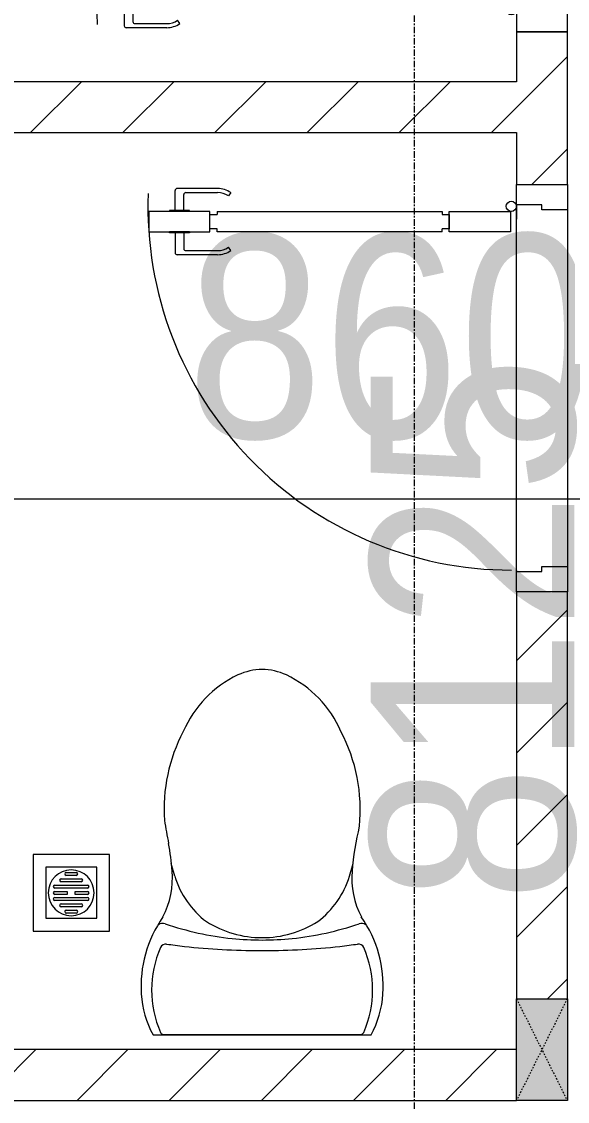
# Model space of a CAD drawing. Header units: millimetres. Extents: x 1591 to 239055, y -15958 to 83255.
# Drawn here: x 143960 to 145032, y 56635 to 58755 of the extents above; entities that cross this region are included whole.
import ezdxf

# ---------------------------------------------------------------- set-up
doc = ezdxf.new("R2010")
doc.units = ezdxf.units.MM
doc.linetypes.add('Dash', pattern=[6, 3, -3])
doc.linetypes.add('Grid Line', pattern=[22.225, 12.7, -3.175, 3.175, -3.175])
for name, color, linetype, lineweight in [('0-1', 250, 'Continuous', 5), ('A-ANNO-DIMS', 211, 'Continuous', 9), ('A-ANNO-DIMS-160', 211, 'Continuous', 9), ('A-DETL-GENF-1', 9, 'Continuous', 9), ('A-DOOR-1', 254, 'Continuous', 9), ('A-DOOR-2', 9, 'Continuous', 9), ('A-FLOR-2', 9, 'Continuous', 9), ('A-WALL-1', 253, 'Continuous', 18), ('A-WALL-2', 9, 'Continuous', 9), ('A-WALL-PATT-1', 10, 'Continuous', 9), ('M-EQPM-1', 254, 'Continuous', 9), ('P-SANR-FIXT-1', 254, 'Continuous', 9), ('S-COLS', 52, 'Continuous', 9), ('S-COLS-3', 254, 'Continuous', 9), ('S-COLS-4', 253, 'Continuous', 18), ('S-COLS-HDLN-1', 9, 'Dash', 9), ('S-GRID-1', 1, 'Grid Line', 9)]:
    doc.layers.add(name, color=color, linetype=linetype, lineweight=lineweight)
doc.styles.add('UTM Avo', font='UTM Avo.ttf', dxfattribs={"width": 0.9, "height": 400})
doc.dimstyles.new('1_Dim_chi_tiet_2_5', dxfattribs={"dimscale": 304.8, "dimtxt": 399.720379, "dimasz": 0.629921, "dimexe": 0.524934, "dimexo": 0.0625, "dimgap": 0.052493, "dimtad": 1, "dimdec": 0, "dimrnd": 5, "dimzin": 0, "dimdsep": 46, "dimtxsty": 'UTM Avo', "dimblk1": 'OBLIQUE', "dimblk2": 'OBLIQUE', "dimsah": 1, "dimcen": 0.09, "dimdle": 0.524934, "dimazin": 0, "dimtfac": 1, "dimtdec": 4, "dimtix": 1, "dimtmove": 0, "dimatfit": 3, "dimfxl": 1.049869, "dimfxlon": 1, "dimtvp": 1, "dimtolj": 1, "dimtzin": 0, "dimarcsym": 2})
doc.dimstyles.new('1_Dim_chi_tiet_2_5_1', dxfattribs={"dimscale": 304.8, "dimtxt": 399.720379, "dimasz": 0.629921, "dimexe": 0.524934, "dimexo": 0.0625, "dimgap": 0.052493, "dimtad": 1, "dimdec": 0, "dimrnd": 5, "dimzin": 0, "dimdsep": 46, "dimtxsty": 'UTM Avo', "dimblk1": 'OBLIQUE', "dimblk2": 'OBLIQUE', "dimsah": 1, "dimcen": 0.09, "dimdle": 0.524934, "dimazin": 0, "dimtfac": 1, "dimtdec": 4, "dimtix": 1, "dimtmove": 0, "dimatfit": 3, "dimfxl": 1.049869, "dimfxlon": 1, "dimtvp": 1, "dimtolj": 1, "dimtzin": 0, "dimarcsym": 2})
pattern_1 = [(45, (0, 0), (-90.50967, 90.50967), [])]

# ---------------------------------------------------------------- blocks, each defined once
blk = doc.blocks.new('DOOR_CW_01 CANH MO-PANEL KINH - DIW_01-900x2200-CỬA GỖ VÂN LAMINATE-553393-TKCS_MB TẦNG 6-8')
at = {"layer": 'A-DETL-GENF-1'}
for p, q in [((-397, 872), (-357, 872)), ((-397, 752), (-397, 872)), ((-357, 872), (-357, 752)), ((-399, 831.8), (-397, 831.8)), ((-399, 792.2), (-399, 831.8)), ((-397, 792.2), (-397, 831.8)), ((-357, 792.2), (-357, 831.8)), ((-355, 831.8), (-357, 831.8)), ((-355, 792.2), (-355, 831.8)), ((-442, 737), (-442, 816.5)), ((-399, 820.5), (-438, 820.5)), ((-355, 820.5), (-316, 820.5)), ((-312, 737), (-312, 816.5)), ((-434, 799.5), (-434, 737)), ((-399, 803.5), (-430, 803.5)), ((-397, 792.2), (-399, 792.2)), ((-357, 792.2), (-355, 792.2)), ((-355, 803.5), (-324, 803.5)), ((-320, 799.5), (-320, 737)), ((-357, 752), (-397, 752)), ((-363, 752), (-391, 752)), ((-391, 752), (-391, 738)), ((-363, 738), (-363, 752)), ((-397, 738), (-391, 738)), ((-397, 738), (-397, 196)), ((-357, 738), (-363, 738)), ((-357, 196), (-357, 738)), ((-433.9, 711.2), (-427.3, 715.8)), ((-320.1, 711.2), (-326.7, 715.8)), ((-397, 196), (-391, 196)), ((-391, 196), (-391, 182)), ((-357, 196), (-363, 196)), ((-363, 182), (-363, 196)), ((-357, 182), (-397, 182)), ((-397, 182), (-397, 62)), ((-391, 182), (-363, 182)), ((-357, 62), (-357, 182)), ((-397, 62), (-357, 62))]:
    blk.add_line(p, q, dxfattribs=at)
blk.add_circle((-407, 60), 10, dxfattribs=at)
for centre, radius, start, end in [((-407, 60), 814, 360, 92), ((-438, 816.5), 4, 90, 180), ((-316, 816.5), 4, 0, 90), ((-430, 799.5), 4, 90, 180), ((-324, 799.5), 4, 360, 90), ((-397, 737), 45, 180, 215), ((-397, 737), 37, 180, 215), ((-357, 737), 37, 325, 0), ((-357, 737), 45, 325, 0)]:
    blk.add_arc(centre, radius, start, end, dxfattribs=at)
at = {"layer": 'A-DOOR-2'}
for p, q in [((-410, 50), (-450, 50)), ((-450, 50), (-450, -50)), ((-410, 0), (-410, 50)), ((-407, 50), (-382, 50)), ((450, 50), (410, 50)), ((410, 50), (410, 0)), ((450, -50), (450, 50)), ((-400, 0), (-410, 0)), ((-400, -50), (-400, 0)), ((410, 0), (400, 0)), ((400, 0), (400, -50)), ((-450, -50), (-400, -50)), ((400, -50), (450, -50))]:
    blk.add_line(p, q, dxfattribs=at)
blk = doc.blocks.new('DOOR_CW_01 CANH MO-PANEL KINH - DIG_02-800x2200-CỬA NHÔM KÍNH-V25-TKCS_MB TẦNG 6-8')
at = {"layer": 'A-DETL-GENF-1'}
for p, q in [((-347, -182), (-347, -62)), ((-347, -62), (-307, -62)), ((-307, -62), (-307, -182)), ((-307, -182), (-347, -182)), ((-341, -196), (-341, -182)), ((-341, -182), (-313, -182)), ((-313, -182), (-313, -196)), ((-347, -196), (-341, -196)), ((-347, -638), (-347, -196)), ((-307, -196), (-313, -196)), ((-307, -196), (-307, -638)), ((-383.9, -611.2), (-377.3, -615.8)), ((-270.1, -611.2), (-276.7, -615.8)), ((-392, -637), (-392, -716.5)), ((-384, -699.5), (-384, -637)), ((-347, -638), (-341, -638)), ((-307, -652), (-347, -652)), ((-347, -652), (-347, -772)), ((-341, -652), (-341, -638)), ((-313, -652), (-341, -652)), ((-307, -638), (-313, -638)), ((-313, -638), (-313, -652)), ((-307, -772), (-307, -652)), ((-270, -699.5), (-270, -637)), ((-262, -637), (-262, -716.5)), ((-349, -692.2), (-349, -731.8)), ((-347, -692.2), (-349, -692.2)), ((-347, -692.2), (-347, -731.8)), ((-307, -692.2), (-307, -731.8)), ((-307, -692.2), (-305, -692.2)), ((-305, -692.2), (-305, -731.8)), ((-349, -720.5), (-388, -720.5)), ((-349, -703.5), (-380, -703.5)), ((-305, -703.5), (-274, -703.5)), ((-305, -720.5), (-266, -720.5)), ((-349, -731.8), (-347, -731.8)), ((-305, -731.8), (-307, -731.8)), ((-347, -772), (-307, -772))]:
    blk.add_line(p, q, dxfattribs=at)
blk.add_circle((-357, -60), 10, dxfattribs=at)
for centre, radius, start, end in [((-357, -60), 714, 268, 0), ((-347, -637), 45, 145, 180), ((-307, -637), 45, 360, 35), ((-347, -637), 37, 145, 180), ((-307, -637), 37, 0, 35), ((-388, -716.5), 4, 180, 270), ((-380, -699.5), 4, 180, 270), ((-274, -699.5), 4, 270, 0), ((-266, -716.5), 4, 270, 0)]:
    blk.add_arc(centre, radius, start, end, dxfattribs=at)
at = {"layer": 'A-DOOR-2'}
for p, q in [((-400, -50), (-400, 50)), ((-400, 50), (-350, 50)), ((-350, 50), (-350, 0)), ((350, 0), (350, 50)), ((350, 50), (400, 50)), ((400, 50), (400, -50)), ((-360, 0), (-360, -50)), ((-350, 0), (-360, 0)), ((360, 0), (350, 0)), ((360, -50), (360, 0)), ((-360, -50), (-400, -50)), ((-357, -50), (-332, -50)), ((400, -50), (360, -50))]:
    blk.add_line(p, q, dxfattribs=at)
blk = doc.blocks.new('TOILET - TOILET-348229-TKCS_MB TẦNG 6-8')
at = {"layer": 'P-SANR-FIXT-1'}
for p, q in [((214.2, -19.1), (-214.2, -19.1)), ((194, -19.9), (-194, -19.9)), ((-171.7, -330.3), (-178.6, -355.5)), ((171.7, -330.3), (178.6, -355.5))]:
    blk.add_line(p, q, dxfattribs=at)
for centre, radius, start, end in [((-46.1, -111.1), 191.6, 151.2809, 176.4513), ((-193.7, -26.4), 6.48, 92.3168, 156.2862), ((193.7, -26.4), 6.48, 23.7138, 87.6832), ((46.1, -111.1), 191.6, 3.5487, 28.7191), ((-9.8, -107.2), 207.3, 156.2862, 203.7138), ((9.8, -107.2), 207.3, 336.2862, 23.7138), ((1.9, -114.1), 239.7, 176.4513, 195.2961), ((-1.9, -114.1), 239.7, 344.7039, 3.5487), ((-4, -115.7), 233.6, 195.2961, 215.2147), ((-189.1, -185.5), 11.7, 205.4105, 277.5788), ((-14.3, -1400.4), 1215.6, 90.3974, 97.407), ((0, -3462.8), 3278, 89.6026, 90.3974), ((14.3, -1400.4), 1215.6, 82.593, 89.6026), ((189.1, -185.5), 11.7, 262.4212, 334.5895), ((4, -115.7), 233.6, 324.7853, 344.7039), ((0.6, -792.1), 586.9, 95.8322, 108.9927), ((178.9, -2951.3), 2778.4, 97.2351, 97.5788), ((0, -416), 206.1, 90, 122.0732), ((0, -786.7), 581.5, 84.1678, 95.8322), ((0, -416), 206.1, 57.9268, 90), ((-0.6, -792.1), 586.9, 71.0073, 84.1678), ((-178.9, -2951.3), 2778.4, 82.4212, 82.7649), ((-195, -224.1), 13.8, 230.6724, 288.9927), ((-343.5, -327.4), 167.3, 355.4559, 27.38), ((-0.4, -384), 179.5, 127.4036, 162.5964), ((0.4, -384), 179.5, 17.4036, 52.5964), ((343.5, -327.4), 167.3, 152.62, 184.5441), ((195, -224.1), 13.8, 251.0073, 309.3276), ((-719.2, -297.5), 544.3, 346.0536, 355.4559), ((719.2, -297.5), 544.3, 184.5441, 190.2879), ((-1948.3, -805.1), 2171.2, 9.681, 10.8949), ((137.1, -461.2), 329.8, 174.3487, 207.6878), ((-137.1, -461.2), 329.8, 332.3122, 3.6835), ((45.1, -528.6), 217.6, 203.2216, 244.7718), ((-45.1, -528.6), 217.6, 295.2282, 336.7784), ((0, -624.4), 111.7, 244.7718, 295.2282)]:
    blk.add_arc(centre, radius, start, end, dxfattribs=at)
blk = doc.blocks.new('THU NUOC - THU NUOC-461820-TKCS_MB TẦNG 6-8')
at = {"layer": 'M-EQPM-1'}
for p, q in [((-66.3, 70.6), (-66.3, -79.4)), ((83.7, 70.6), (-66.3, 70.6)), ((83.7, -79.4), (83.7, 70.6)), ((58.7, 45.6), (-41.3, 45.6)), ((-41.3, 45.6), (-41.3, -54.4)), ((58.7, -54.4), (58.7, 45.6)), ((-11, 23.3), (28.5, 23.3)), ((-1.1, 35.6), (18.5, 35.6)), ((18.5, 29.6), (-1.1, 29.6)), ((-23.3, 10.8), (40.9, 10.8)), ((40.9, 4.8), (-23.3, 4.8)), ((28.5, 17.3), (-11, 17.3)), ((-23.3, -1.2), (0.7, -1.2)), ((0.7, -7.2), (-23.3, -7.2)), ((-23.3, -13.6), (40.9, -13.6)), ((40.9, -19.6), (-23.3, -19.6)), ((0.7, -1.2), (0.7, -7.2)), ((16.7, -1.2), (40.9, -1.2)), ((16.7, -7.2), (16.7, -1.2)), ((40.9, -7.2), (16.7, -7.2)), ((-11, -26.1), (28.5, -26.1)), ((28.5, -32.1), (-11, -32.1)), ((-1.1, -38.5), (18.5, -38.5)), ((-41.3, -54.4), (58.7, -54.4)), ((18.5, -44.5), (-1.1, -44.5)), ((-66.3, -79.4), (83.7, -79.4))]:
    blk.add_line(p, q, dxfattribs=at)
for centre, radius, start, end in [((8.7, -4.4), 45, 0, 180), ((8.7, -4.4), 45, 0, 180), ((-11, 20.3), 3, 90, 270), ((-1.1, 32.6), 3, 90, 270), ((18.5, 32.6), 3, 270, 90), ((28.5, 20.3), 3, 270, 90), ((-23.3, 7.8), 3, 90, 270), ((40.9, 7.8), 3, 270, 90), ((8.7, -4.4), 45, 180, 360), ((8.7, -4.4), 45, 180, 360), ((-23.3, -4.2), 3, 90, 270), ((-23.3, -16.6), 3, 90, 270), ((40.9, -4.2), 3, 270, 90), ((40.9, -16.6), 3, 270, 90), ((-11, -29.1), 3, 90, 270), ((-1.1, -41.5), 3, 90, 270), ((18.5, -41.5), 3, 270, 90), ((28.5, -29.1), 3, 270, 90)]:
    blk.add_arc(centre, radius, start, end, dxfattribs=at)
blk = doc.blocks.new('G1_SOF - BO TRU - 100x200-746114-TKCS_MB TẦNG 6-8')
at = {"layer": 'S-COLS'}
blk.add_hatch(color=256, dxfattribs=at).paths.add_polyline_path([(50, -100), (50, 100), (-50, 100), (-50, -100)])
at = {"layer": 'S-COLS-4'}
for p, q in [((-50, 100), (50, 100)), ((-50, -100), (-50, 100)), ((50, 100), (50, -100)), ((50, -100), (-50, -100))]:
    blk.add_line(p, q, dxfattribs=at)
at = {"layer": 'S-COLS-HDLN-1'}
for p, q in [((50, -100), (-50, 100)), ((-50, -100), (50, 100))]:
    blk.add_line(p, q, dxfattribs=at)
blk = doc.blocks.new('NCV_TKTC_TANG 6 - 8_rvt-2-TKCS_MB TẦNG 6-8')
at = {"layer": 'A-WALL-PATT-1'}
h = blk.add_hatch(dxfattribs=at)
h.set_pattern_fill('FP_1', color=256, style=0, pattern_type=2)
h.set_pattern_definition(pattern_1)
h.paths.add_polyline_path([(49141.4, 56836.9), (49152.6, 56836.9), (49152.6, 57635.3), (49052.6, 57635.3), (49052.6, 56836.9)])
h.paths.add_polyline_path([(49052.6, 58435.3), (49152.6, 58435.3), (49152.6, 58734.9), (49052.6, 58734.9), (49052.6, 58536.9)])
h.paths.add_polyline_path([(49052.6, 59634.9), (49152.6, 59634.9), (49152.6, 59936.9), (49052.6, 59936.9)])
h.paths.add_polyline_path([(49052.6, 60136.9), (49152.6, 60136.9), (49152.6, 60534.9), (49052.6, 60534.9)])
h.paths.add_polyline_path([(49052.6, 61434.9), (49152.6, 61434.9), (49152.6, 61636.9), (49052.6, 61636.9)])
h = blk.add_hatch(dxfattribs=at)
h.set_pattern_fill('FP_1', color=256, style=0, pattern_type=2)
h.set_pattern_definition(pattern_1)
h.paths.add_polyline_path([(49052.6, 58536.9), (49052.6, 58636.9), (47102.6, 58636.9), (47102.6, 58536.9), (48053.7, 58536.9)])
h = blk.add_hatch(dxfattribs=at)
h.set_pattern_fill('FP_1', color=256, style=0, pattern_type=2)
h.set_pattern_definition(pattern_1)
h.paths.add_polyline_path([(44829.6, 56636.9), (46652.6, 56636.9), (46652.6, 56736.9), (44652.6, 56736.9), (44652.6, 56636.9)])
h.paths.add_polyline_path([(46752.6, 56636.9), (49052.6, 56636.9), (49052.6, 56736.9), (46752.6, 56736.9)])
at = {"layer": 'A-FLOR-2'}
blk.add_line((49152.6, 58385.3), (49152.6, 57685.3), dxfattribs=at)
at = {"layer": 'A-WALL-1'}
for p, q in [((49152.6, 58734.9), (49052.6, 58734.9)), ((49052.6, 58734.9), (49052.6, 58636.9)), ((49152.6, 58435.3), (49152.6, 58734.9)), ((49052.6, 58636.9), (47102.6, 58636.9)), ((47102.6, 58536.9), (49052.6, 58536.9)), ((49052.6, 58536.9), (49052.6, 58435.3)), ((49052.6, 58435.3), (49152.6, 58435.3)), ((49152.6, 57635.3), (49052.6, 57635.3)), ((49052.6, 57635.3), (49052.6, 56836.9)), ((49152.6, 56836.9), (49152.6, 57635.3)), ((49052.6, 56736.9), (46752.6, 56736.9)), ((46752.6, 56636.9), (49052.6, 56636.9))]:
    blk.add_line(p, q, dxfattribs=at)
at = {"layer": 'A-WALL-2'}
for p, q in [((49052.6, 57675.3), (49052.6, 58395.3)), ((49152.6, 58385.3), (49152.6, 57685.3))]:
    blk.add_line(p, q, dxfattribs=at)
at = {"layer": 'A-DOOR-1'}
for name, p, rotation in [('DOOR_CW_01 CANH MO-PANEL KINH - DIW_01-900x2200-CỬA GỖ VÂN LAMINATE-553393-TKCS_MB TẦNG 6-8', (49102.6, 59184.9), 90.00000000000092), ('DOOR_CW_01 CANH MO-PANEL KINH - DIG_02-800x2200-CỬA NHÔM KÍNH-V25-TKCS_MB TẦNG 6-8', (49102.6, 58035.3), 270.0000000000009)]:
    blk.add_blockref(name, p, dxfattribs=dict(at, rotation=rotation))
at = {"layer": 'M-EQPM-1', "rotation": 180}
blk.add_blockref('THU NUOC - THU NUOC-461820-TKCS_MB TẦNG 6-8', (48186.7, 57040.4), dxfattribs=at)
at = {"layer": 'P-SANR-FIXT-1', "rotation": 180}
blk.add_blockref('TOILET - TOILET-348229-TKCS_MB TẦNG 6-8', (48553, 56746.9), dxfattribs=at)
at = {"layer": 'S-COLS-3', "rotation": 180}
blk.add_blockref('G1_SOF - BO TRU - 100x200-746114-TKCS_MB TẦNG 6-8', (49102.6, 56736.9), dxfattribs=at)
blk = doc.blocks.new('DIMBLOCK100-TKCS_MB TẦNG 6-8')
at = {"layer": 'A-ANNO-DIMS-160'}
for p, q in [((143820.4, 53351.9), (143820.4, 61796.9)), ((143500.4, 61636.9), (143980.4, 61636.9)), ((143820.4, 61636.9), (143500.4, 61636.9)), ((144140.4, 53511.9), (143660.4, 53511.9)), ((143820.4, 53511.9), (144140.4, 53511.9))]:
    blk.add_line(p, q, dxfattribs=at)
at = {"layer": 'A-ANNO-DIMS-160', "lineweight": 25}
for p, q in [((143820.4, 61636.9), (143724.4, 61732.9)), ((143820.4, 61636.9), (143916.4, 61540.9)), ((143820.4, 53511.9), (143724.4, 53607.9)), ((143820.4, 53511.9), (143916.4, 53415.9))]:
    blk.add_line(p, q, dxfattribs=at)
at = {"layer": 'A-ANNO-DIMS-160', "color": 0, "insert": (143300.8, 57026.7), "char_height": 400, "width": 1314.636, "attachment_point": 1, "rotation": 90, "line_spacing_factor": 1.110334, "style": 'UTM Avo'}
blk.add_mtext('8125', dxfattribs=at)
blk = doc.blocks.new('_Oblique')
at = {"color": 0, "linetype": 'ByBlock', "lineweight": -2}
blk.add_line((-0.5, -0.5), (0.5, 0.5), dxfattribs=at)
blk = doc.blocks.new('DIMBLOCK103-TKCS_MB TẦNG 6-8')
at = {"layer": 'A-ANNO-DIMS-160'}
for p, q in [((140532.3, 58138), (140532.3, 57658)), ((140532.3, 57818), (140532.3, 58138)), ((149132.3, 58138), (149132.3, 57658)), ((149132.3, 57818), (149132.3, 58138)), ((140372.3, 57818), (149292.3, 57818))]:
    blk.add_line(p, q, dxfattribs=at)
at = {"layer": 'A-ANNO-DIMS-160', "lineweight": 25}
for p, q in [((140532.3, 57818), (140628.3, 57914)), ((149132.3, 57818), (149228.3, 57914)), ((140532.3, 57818), (140436.3, 57722)), ((149132.3, 57818), (149036.3, 57722))]:
    blk.add_line(p, q, dxfattribs=at)
at = {"layer": 'A-ANNO-DIMS-160', "color": 0, "insert": (144284.5, 58337.6), "char_height": 400, "width": 1314.636, "attachment_point": 1, "line_spacing_factor": 1.110334, "style": 'UTM Avo'}
blk.add_mtext('8600', dxfattribs=at)
blk = doc.blocks.new('DIMBLOCK325-TKCS_MB TẦNG 6-8')
at = {"layer": 'A-ANNO-DIMS-160'}
for p, q in [((145165.5, 53351.9), (145165.5, 61796.9)), ((144845.5, 61636.9), (145325.5, 61636.9)), ((145165.5, 61636.9), (144845.5, 61636.9)), ((144845.5, 53511.9), (145325.5, 53511.9)), ((145165.5, 53511.9), (144845.5, 53511.9))]:
    blk.add_line(p, q, dxfattribs=at)
at = {"layer": 'A-ANNO-DIMS-160', "lineweight": 25}
for p, q in [((145165.5, 61636.9), (145069.5, 61732.9)), ((145165.5, 61636.9), (145261.5, 61540.9)), ((145165.5, 53511.9), (145069.5, 53607.9)), ((145165.5, 53511.9), (145261.5, 53415.9))]:
    blk.add_line(p, q, dxfattribs=at)
at = {"layer": 'A-ANNO-DIMS-160', "color": 0, "insert": (144645.9, 57026.7), "char_height": 400, "width": 1314.636, "attachment_point": 1, "rotation": 90, "line_spacing_factor": 1.110334, "style": 'UTM Avo'}
blk.add_mtext('8125', dxfattribs=at)

msp = doc.modelspace()

# ---------------------------------------------------------------- linework, layer by layer
at = {"layer": 'S-GRID-1'}
msp.add_line((144732.3, 19149.4), (144732.3, 77012.5), dxfattribs=at)

# ---------------------------------------------------------------- block references
at = {"layer": '0-1'}
msp.add_blockref('NCV_TKTC_TANG 6 - 8_rvt-2-TKCS_MB TẦNG 6-8', (95879.7, 0), dxfattribs=at)

# ---------------------------------------------------------------- dimensions: what is measured, and where the dimension line sits
at = {"layer": 'A-ANNO-DIMS'}
for base, p1, p2, dimstyle, override, picture, middle in [((143820.4, 61636.9), (144140.4, 53511.9), (143500.4, 61636.9), '1_Dim_chi_tiet_2_5', {"dimpost": '<>', "dimfxl": 8150.167176}, 'DIMBLOCK100-TKCS_MB TẦNG 6-8', (143597.4, 57574.4)), ((145165.5, 61636.9), (144845.5, 53511.9), (144845.5, 61636.9), '1_Dim_chi_tiet_2_5_1', {"dimpost": '<>', "dimfxl": 8125}, 'DIMBLOCK325-TKCS_MB TẦNG 6-8', (144942.5, 57574.4))]:
    dim = msp.add_linear_dim(base=base, p1=p1, p2=p2, angle=90, dimstyle=dimstyle, override=override, dxfattribs=at)
    dim.commit()
    dim.dimension.update_dxf_attribs({"geometry": picture, "text_midpoint": middle})
dim = msp.add_linear_dim(base=(149132.3, 57818), p1=(140532.3, 58138), p2=(149132.3, 58138), dimstyle='1_Dim_chi_tiet_2_5', override={"dimpost": '<>', "dimfxl": 8600}, dxfattribs=at)
dim.commit()
dim.dimension.update_dxf_attribs({"geometry": 'DIMBLOCK103-TKCS_MB TẦNG 6-8', "text_midpoint": (144832.3, 58041)})

doc.saveas('drawing.dxf')
